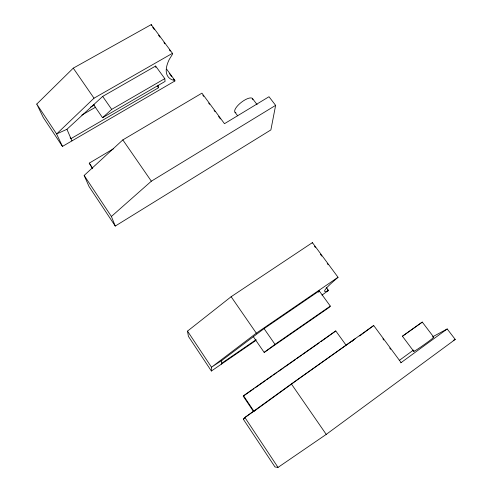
<?xml version="1.0" encoding="UTF-8"?>
<svg xmlns="http://www.w3.org/2000/svg" width="492" height="492" viewBox="0 0 492 492"><rect width="100%" height="100%" fill="white"/><g stroke="black" fill="none" stroke-linecap="round" stroke-linejoin="round"><path stroke-width="0.74" d="M255.945 340.427L211.375 371.023L211.505 367.223L187.52 331.104L231.142 296.719L312.408 242.618L338.041 277.285L332.936 281.781A47.564 4.244 -36.1 0 0 327.408 290.987L328.527 290.446L326.294 287.396M221.277 364.228L221.794 360.476L264.069 328.625L319.234 290.877L330.304 306.098L329.32 307.315L264.167 352.426L253.343 336.706M275.625 105.362L270.883 129.919L115.263 226.062L89.021 186.486L84.157 175.453L122.828 139.9L201.923 93.16L224.487 123.689L268.995 96.727L275.625 105.362L151.345 181.191L111.395 216.474L115.263 226.062M312.174 243.103L312.408 242.618M253.663 411.767L243.251 396.201L243.528 395.716L335.778 330.932L346.036 345.132M318.342 292.211L319.234 290.877M322.002 295.089L328.527 290.446M243.325 419.209L244.893 417.499L291.387 383.951L373.705 325.526L401.115 362.604L447.203 328.963L455.241 339.437L326.233 434.393L278.029 467.4L274.985 466.957L243.325 419.209L244.573 418.323M254.401 411.023L298.902 378.742L354.468 339.302M433.747 337.186L422.284 322.094L402.425 336.227L413.735 351.349M335.778 330.932L320.999 341.596M36.759 104.083L73.265 68.148L151.235 24.6L172.464 53.314L172.538 54.163L169.291 59.403A43.45 19.127 -38.5 0 0 173.319 80.178L174.808 80.319L174.869 80.995L62.453 146.419L43.29 117.514L36.759 104.083L56.611 133.972L62.453 146.419M172.464 53.314L94.015 98.191L56.611 133.972L66.937 129.291L102.674 96.407L155.626 66.051L164.783 78.64L165.097 81.408L102.551 117.711L93.621 104.741M402.425 336.227L422.284 322.094M102.551 117.711L111.696 109.384L164.783 78.64M351.614 341.602L355.679 338.324M373.705 325.526L368.723 329.209M338.041 277.285L256.32 333.17L211.505 367.223L221.794 360.476M264.167 352.426L275.01 344.369L330.304 306.098M399.227 360.458L413.501 350.058M255.151 410.267L244.893 417.499L278.029 467.4M243.251 396.201L253.909 388.717M255.163 387.837L265.194 380.79M266.449 379.91L272.094 375.943M273.349 375.064L277.107 372.426M278.361 371.54L283.38 368.022M284.634 367.137L295.292 359.652M296.547 358.773L301.559 355.249M302.814 354.369L319.117 342.918M221.382 363.502L256.172 339.628M92.416 168.528L89.255 163.135L113.578 148.719M158.203 85.497L158.504 87.76L70.971 138.639L70.135 137.391M90.503 107.176L94.482 104.888M81.801 115.11L95.694 107.115M432.382 336.94L447.203 328.963M400.654 362.832L401.115 362.604M453.218 340.409L455.241 339.437M252.562 98.646L257.095 104.618M234.979 112.213L237.667 115.805M152.704 27.324L154.506 29.766M158.565 35.258L159.918 37.084M163.971 42.576L164.875 43.794M169.383 49.895L170.287 51.119M202.833 95.159L203.737 96.377M208.688 103.08L209.592 104.298M214.094 110.392L214.992 111.61M218.596 116.487L220.398 118.929M314.456 246.197L315.366 247.427M320.39 254.223L321.762 256.08M327.235 263.491L328.152 264.727M382.887 338.785L383.797 340.021M389.719 348.035L390.63 349.271M166.683 69.212L174.808 80.319M169.457 73.603L171.714 76.684M173.516 79.15L174.869 80.995M327.401 289.56L328.293 290.778M157.219 85.983L158.504 87.76M102.674 96.407L111.696 109.384M264.069 328.625L275.01 344.369M73.265 68.148L94.015 98.191M122.828 139.9L151.345 181.191M231.142 296.719L256.32 333.17M291.387 383.951L326.233 434.393M89.255 163.135L92.57 168.086M243.528 395.716L254.026 411.398M84.157 175.453L111.395 216.474M211.375 371.023L188.393 336.356L187.52 331.104M66.937 129.291L71.943 140.897M155.626 66.051L155.816 67.472M151.235 24.6L151.351 25.498M235.908 112.76A11.107 3.887 -37.8 0 1 241.412 102.268A11.107 3.887 -37.8 0 1 252.833 99.71M433.28 337.346A12.263 0.535 -35.3 0 1 424.086 344.689A12.263 0.535 -35.3 0 1 414.024 350.974M359.726 335.993A48.456 0.676 -35.6 0 1 362.241 334.056M363.213 333.318A48.456 0.676 -35.6 0 1 368.151 329.634"/></g></svg>
